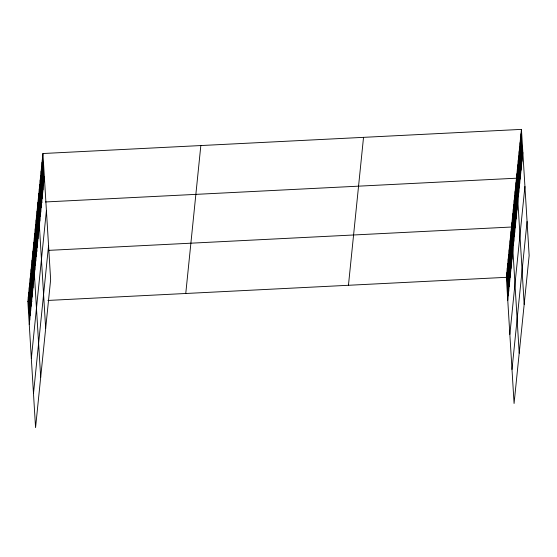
<?xml version="1.0" encoding="UTF-8"?>
<svg xmlns="http://www.w3.org/2000/svg" width="557" height="557" viewBox="0 0 557 557"><rect width="100%" height="100%" fill="white"/><g stroke="black" fill="none" stroke-linecap="round" stroke-linejoin="round"><path stroke-width="0.84" d="M42.924 153.516L50.638 279.677L35.564 427.616L27.85 301.448L42.924 153.516L521.436 129.384L529.15 255.552L514.076 403.484L506.362 277.323L521.436 129.384M29.256 324.487L44.33 176.555M31.338 358.52L46.412 210.581M33.483 393.583L48.556 245.644M185.76 293.49L200.833 145.551M348.452 285.288L363.526 137.349M507.768 300.362L522.842 152.423M509.85 334.395L524.924 186.456M511.994 369.451L527.068 221.519M42.13 202.121L37.953 202.33L45.667 328.498M45.465 201.954L516.457 178.205L524.179 304.366M37.152 250.942L32.974 251.151L40.689 377.312M48.849 250.351L511.486 227.026L519.201 353.187M27.85 301.448L32.028 301.24M47.902 300.439L506.362 277.323M520.983 133.826L522.389 156.865M520.53 138.261L521.937 161.3M520.078 142.703L521.484 165.735M519.625 147.139L521.032 170.177M519.173 151.574L520.579 174.613M518.72 156.016L520.127 179.055M518.268 160.451L519.674 183.49M517.815 164.893L519.228 187.932M517.362 169.328L518.776 192.367M516.91 173.77L518.323 196.802M516.005 182.64L517.418 205.679M515.552 187.082L516.966 210.121M515.1 191.517L516.513 214.556M514.647 195.96L516.061 218.998M514.202 200.395L515.608 223.434M513.749 204.837L515.155 227.869M513.296 209.272L514.703 232.311M512.844 213.707L514.25 236.746M512.391 218.149L513.798 241.188M511.939 222.584L513.345 245.623M511.02 231.601L512.426 254.633M510.553 236.168L511.96 259.207M510.087 240.742L511.493 263.781M509.62 245.317L511.034 268.356M509.154 249.891L510.567 272.923M508.687 254.458L510.101 277.497M508.221 259.033L509.634 282.072M507.761 263.607L509.168 286.646M507.295 268.175L508.701 291.214M506.828 272.749L508.235 295.788M42.471 157.951L43.878 180.99M42.019 162.393L43.425 185.425M41.566 166.828L42.973 189.867M41.114 171.264L42.527 194.302M40.661 175.706L42.074 198.745M40.208 180.141L41.622 203.18M39.756 184.583L41.169 207.622M39.303 189.018L40.717 212.057M38.851 193.46L40.264 216.492M38.398 197.895L39.812 220.934M37.5 206.772L38.906 229.811M37.047 211.207L38.454 234.246M36.595 215.65L38.001 238.688M36.142 220.085L37.549 243.124M35.69 224.527L37.096 247.559M35.237 228.962L36.644 252.001M34.785 233.397L36.191 256.436M34.332 237.839L35.739 260.878M33.88 242.274L35.286 265.313M33.427 246.716L34.833 269.755M32.508 255.726L33.921 278.765M32.041 260.3L33.455 283.339M31.575 264.867L32.988 287.906M31.108 269.442L32.522 292.481M30.642 274.016L32.055 297.055M30.182 278.591L31.589 301.629M29.716 283.158L31.122 306.197M29.249 287.732L30.656 310.771M28.783 292.307L30.189 315.346M28.316 296.881L29.723 319.913"/></g></svg>
